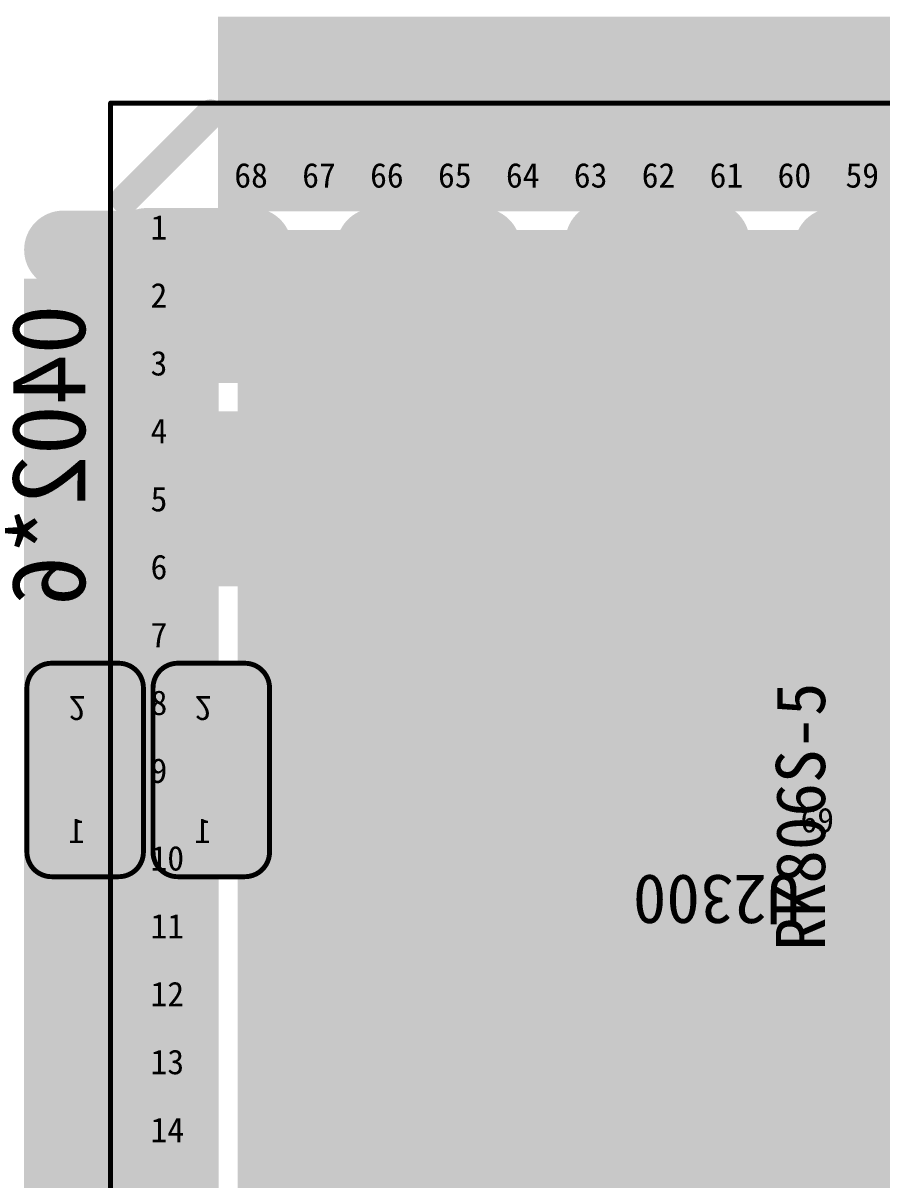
# Model space of a CAD drawing. Header units: millimetres. Extents: x 7.33 to 10.08, y 7.01 to 8.78.
# Drawn here: x 9.3882 to 9.5624, y 8.0478 to 8.2825 of the extents above; entities that cross this region are included whole.
import ezdxf

# ---------------------------------------------------------------- set-up
doc = ezdxf.new("R2010")
doc.units = ezdxf.units.MM
doc.header["$MEASUREMENT"] = 0
for name, color, linetype in [('BottomLayer', 5, 'Continuous'), ('BottomOverlay', 54, 'Continuous'), ('BottomPaste', 16, 'Continuous'), ('BottomSolder', 6, 'Continuous'), ('Mechanical16', 56, 'Continuous'), ('Mechanical19', 56, 'Continuous'), ('Mechanical20', 56, 'Continuous'), ('Mechanical21', 56, 'Continuous'), ('Mechanical5', 56, 'Continuous'), ('TopLayer', 1, 'Continuous'), ('TopOverlay', 2, 'Continuous'), ('TopPaste', 8, 'Continuous'), ('TopSolder', 216, 'Continuous')]:
    doc.layers.add(name, color=color, linetype=linetype)

# ---------------------------------------------------------------- blocks, each defined once
blk = doc.blocks.new('C0402_B_342')
at = {"layer": 'BottomLayer'}
for points in [[(-0.0069, -0.01083), (-0.0069, 0.01082), (-0.02855, -0.01083), (-0.02855, 0.01082)], [(0.02855, -0.01083), (0.02855, 0.01082), (0.0069, -0.01083), (0.0069, 0.01082)]]:
    blk.add_solid(points, dxfattribs=at)
at = {"layer": 'BottomOverlay', "const_width": 0.00591}
for points in [[(-0.03543, 0.01075, -0.414249), (-0.03043, 0.01575)], [(0.03043, 0.01575, -0.414249), (0.03543, 0.01075)], [(-0.03043, -0.01575, -0.414331), (-0.03543, -0.01075)], [(0.03543, -0.01075, -0.414331), (0.03043, -0.01575)]]:
    blk.add_lwpolyline(points, format="xyb", dxfattribs=at)
for points in [[(-0.0069, 0.01575), (-0.03043, 0.01575)], [(0.03043, 0.01575), (0.0069, 0.01575)], [(-0.03543, 0.01075), (-0.03543, -0.01075)], [(0.03543, 0.01075), (0.03543, -0.01075)], [(-0.0069, -0.01575), (-0.03043, -0.01575)], [(0.03043, -0.01575), (0.0069, -0.01575)]]:
    blk.add_lwpolyline(points, dxfattribs=at)
at = {"layer": 'BottomOverlay', "const_width": 0.00295}
for points in [[(-0.03191, 0.01575, 1), (-0.02895, 0.01575, 1)], [(-0.03191, 0.01575, 1), (-0.02895, 0.01575, 1)], [(-0.00837, 0.01575, 1), (-0.00542, 0.01575, 1)], [(0.00543, 0.01575, 1), (0.00838, 0.01575, 1)], [(0.02895, 0.01575, 1), (0.03191, 0.01575, 1)], [(0.02895, 0.01575, 1), (0.03191, 0.01575, 1)], [(-0.03691, 0.01075, 1), (-0.03395, 0.01075, 1)], [(-0.03691, 0.01075, 1), (-0.03395, 0.01075, 1)], [(0.03395, 0.01075, 1), (0.03691, 0.01075, 1)], [(0.03395, 0.01075, 1), (0.03691, 0.01075, 1)], [(-0.03691, -0.01075, 1), (-0.03395, -0.01075, 1)], [(-0.03691, -0.01075, 1), (-0.03395, -0.01075, 1)], [(0.03395, -0.01075, 1), (0.03691, -0.01075, 1)], [(0.03395, -0.01075, 1), (0.03691, -0.01075, 1)], [(-0.03191, -0.01575, 1), (-0.02895, -0.01575, 1)], [(-0.03191, -0.01575, 1), (-0.02895, -0.01575, 1)], [(-0.00837, -0.01575, 1), (-0.00542, -0.01575, 1)], [(0.00543, -0.01575, 1), (0.00838, -0.01575, 1)], [(0.02895, -0.01575, 1), (0.03191, -0.01575, 1)], [(0.02895, -0.01575, 1), (0.03191, -0.01575, 1)]]:
    blk.add_lwpolyline(points, format="xyb", close=True, dxfattribs=at)
at = {"layer": 'BottomPaste'}
for points in [[(-0.0069, -0.01083), (-0.0069, 0.01082), (-0.02855, -0.01083), (-0.02855, 0.01082)], [(0.02855, -0.01083), (0.02855, 0.01082), (0.0069, -0.01083), (0.0069, 0.01082)]]:
    blk.add_solid(points, dxfattribs=at)
at = {"layer": 'BottomSolder'}
for points in [[(-0.0029, -0.01483), (-0.0029, 0.01482), (-0.03254, -0.01483), (-0.03254, 0.01482)], [(0.03254, -0.01483), (0.03254, 0.01482), (0.0029, -0.01483), (0.0029, 0.01482)]]:
    blk.add_solid(points, dxfattribs=at)
blk = doc.blocks.new('C0402_B_343')
at = {"layer": 'BottomLayer'}
for points in [[(-0.0069, -0.01083), (-0.0069, 0.01082), (-0.02855, -0.01083), (-0.02855, 0.01082)], [(0.02855, -0.01083), (0.02855, 0.01082), (0.0069, -0.01083), (0.0069, 0.01082)]]:
    blk.add_solid(points, dxfattribs=at)
at = {"layer": 'BottomOverlay', "const_width": 0.00591}
for points in [[(-0.03543, 0.01075, -0.414249), (-0.03043, 0.01575)], [(0.03043, 0.01575, -0.414249), (0.03543, 0.01075)], [(-0.03043, -0.01575, -0.414331), (-0.03543, -0.01075)], [(0.03543, -0.01075, -0.414331), (0.03043, -0.01575)]]:
    blk.add_lwpolyline(points, format="xyb", dxfattribs=at)
for points in [[(-0.0069, 0.01575), (-0.03043, 0.01575)], [(0.03043, 0.01575), (0.0069, 0.01575)], [(-0.03543, 0.01075), (-0.03543, -0.01075)], [(0.03543, 0.01075), (0.03543, -0.01075)], [(-0.0069, -0.01575), (-0.03043, -0.01575)], [(0.03043, -0.01575), (0.0069, -0.01575)]]:
    blk.add_lwpolyline(points, dxfattribs=at)
at = {"layer": 'BottomOverlay', "const_width": 0.00295}
for points in [[(-0.03191, 0.01575, 1), (-0.02895, 0.01575, 1)], [(-0.03191, 0.01575, 1), (-0.02895, 0.01575, 1)], [(-0.00837, 0.01575, 1), (-0.00542, 0.01575, 1)], [(0.00543, 0.01575, 1), (0.00838, 0.01575, 1)], [(0.02895, 0.01575, 1), (0.03191, 0.01575, 1)], [(0.02895, 0.01575, 1), (0.03191, 0.01575, 1)], [(-0.03691, 0.01075, 1), (-0.03395, 0.01075, 1)], [(-0.03691, 0.01075, 1), (-0.03395, 0.01075, 1)], [(0.03395, 0.01075, 1), (0.03691, 0.01075, 1)], [(0.03395, 0.01075, 1), (0.03691, 0.01075, 1)], [(-0.03691, -0.01075, 1), (-0.03395, -0.01075, 1)], [(-0.03691, -0.01075, 1), (-0.03395, -0.01075, 1)], [(0.03395, -0.01075, 1), (0.03691, -0.01075, 1)], [(0.03395, -0.01075, 1), (0.03691, -0.01075, 1)], [(-0.03191, -0.01575, 1), (-0.02895, -0.01575, 1)], [(-0.03191, -0.01575, 1), (-0.02895, -0.01575, 1)], [(-0.00837, -0.01575, 1), (-0.00542, -0.01575, 1)], [(0.00543, -0.01575, 1), (0.00838, -0.01575, 1)], [(0.02895, -0.01575, 1), (0.03191, -0.01575, 1)], [(0.02895, -0.01575, 1), (0.03191, -0.01575, 1)]]:
    blk.add_lwpolyline(points, format="xyb", close=True, dxfattribs=at)
at = {"layer": 'BottomPaste'}
for points in [[(-0.0069, -0.01083), (-0.0069, 0.01082), (-0.02855, -0.01083), (-0.02855, 0.01082)], [(0.02855, -0.01083), (0.02855, 0.01082), (0.0069, -0.01083), (0.0069, 0.01082)]]:
    blk.add_solid(points, dxfattribs=at)
at = {"layer": 'BottomSolder'}
for points in [[(-0.0029, -0.01483), (-0.0029, 0.01482), (-0.03254, -0.01483), (-0.03254, 0.01482)], [(0.03254, -0.01483), (0.03254, 0.01482), (0.0029, -0.01483), (0.0029, 0.01482)]]:
    blk.add_solid(points, dxfattribs=at)
blk = doc.blocks.new('C0402_B_351')
at = {"layer": 'BottomLayer'}
for points in [[(-0.0069, -0.01083), (-0.0069, 0.01082), (-0.02855, -0.01083), (-0.02855, 0.01082)], [(0.02855, -0.01083), (0.02855, 0.01082), (0.0069, -0.01083), (0.0069, 0.01082)]]:
    blk.add_solid(points, dxfattribs=at)
at = {"layer": 'BottomOverlay', "const_width": 0.00591}
for points in [[(-0.03543, 0.01075, -0.414249), (-0.03043, 0.01575)], [(0.03043, 0.01575, -0.414249), (0.03543, 0.01075)], [(-0.03043, -0.01575, -0.414331), (-0.03543, -0.01075)], [(0.03543, -0.01075, -0.414331), (0.03043, -0.01575)]]:
    blk.add_lwpolyline(points, format="xyb", dxfattribs=at)
for points in [[(-0.0069, 0.01575), (-0.03043, 0.01575)], [(0.03043, 0.01575), (0.0069, 0.01575)], [(-0.03543, 0.01075), (-0.03543, -0.01075)], [(0.03543, 0.01075), (0.03543, -0.01075)], [(-0.0069, -0.01575), (-0.03043, -0.01575)], [(0.03043, -0.01575), (0.0069, -0.01575)]]:
    blk.add_lwpolyline(points, dxfattribs=at)
at = {"layer": 'BottomOverlay', "const_width": 0.00295}
for points in [[(-0.03191, 0.01575, 1), (-0.02895, 0.01575, 1)], [(-0.03191, 0.01575, 1), (-0.02895, 0.01575, 1)], [(-0.00837, 0.01575, 1), (-0.00542, 0.01575, 1)], [(0.00543, 0.01575, 1), (0.00838, 0.01575, 1)], [(0.02895, 0.01575, 1), (0.03191, 0.01575, 1)], [(0.02895, 0.01575, 1), (0.03191, 0.01575, 1)], [(-0.03691, 0.01075, 1), (-0.03395, 0.01075, 1)], [(-0.03691, 0.01075, 1), (-0.03395, 0.01075, 1)], [(0.03395, 0.01075, 1), (0.03691, 0.01075, 1)], [(0.03395, 0.01075, 1), (0.03691, 0.01075, 1)], [(-0.03691, -0.01075, 1), (-0.03395, -0.01075, 1)], [(-0.03691, -0.01075, 1), (-0.03395, -0.01075, 1)], [(0.03395, -0.01075, 1), (0.03691, -0.01075, 1)], [(0.03395, -0.01075, 1), (0.03691, -0.01075, 1)], [(-0.03191, -0.01575, 1), (-0.02895, -0.01575, 1)], [(-0.03191, -0.01575, 1), (-0.02895, -0.01575, 1)], [(-0.00837, -0.01575, 1), (-0.00542, -0.01575, 1)], [(0.00543, -0.01575, 1), (0.00838, -0.01575, 1)], [(0.02895, -0.01575, 1), (0.03191, -0.01575, 1)], [(0.02895, -0.01575, 1), (0.03191, -0.01575, 1)]]:
    blk.add_lwpolyline(points, format="xyb", close=True, dxfattribs=at)
at = {"layer": 'BottomPaste'}
for points in [[(-0.0069, -0.01083), (-0.0069, 0.01082), (-0.02855, -0.01083), (-0.02855, 0.01082)], [(0.02855, -0.01083), (0.02855, 0.01082), (0.0069, -0.01083), (0.0069, 0.01082)]]:
    blk.add_solid(points, dxfattribs=at)
at = {"layer": 'BottomSolder'}
for points in [[(-0.0029, -0.01483), (-0.0029, 0.01482), (-0.03254, -0.01483), (-0.03254, 0.01482)], [(0.03254, -0.01483), (0.03254, 0.01482), (0.0029, -0.01483), (0.0029, 0.01482)]]:
    blk.add_solid(points, dxfattribs=at)
blk = doc.blocks.new('C0402_B_353')
at = {"layer": 'BottomLayer'}
for points in [[(-0.0069, -0.01083), (-0.0069, 0.01082), (-0.02855, -0.01083), (-0.02855, 0.01082)], [(0.02855, -0.01083), (0.02855, 0.01082), (0.0069, -0.01083), (0.0069, 0.01082)]]:
    blk.add_solid(points, dxfattribs=at)
at = {"layer": 'BottomOverlay', "const_width": 0.00591}
for points in [[(-0.03543, 0.01075, -0.414249), (-0.03043, 0.01575)], [(0.03043, 0.01575, -0.414249), (0.03543, 0.01075)], [(-0.03043, -0.01575, -0.414331), (-0.03543, -0.01075)], [(0.03543, -0.01075, -0.414331), (0.03043, -0.01575)]]:
    blk.add_lwpolyline(points, format="xyb", dxfattribs=at)
for points in [[(-0.0069, 0.01575), (-0.03043, 0.01575)], [(0.03043, 0.01575), (0.0069, 0.01575)], [(-0.03543, 0.01075), (-0.03543, -0.01075)], [(0.03543, 0.01075), (0.03543, -0.01075)], [(-0.0069, -0.01575), (-0.03043, -0.01575)], [(0.03043, -0.01575), (0.0069, -0.01575)]]:
    blk.add_lwpolyline(points, dxfattribs=at)
at = {"layer": 'BottomOverlay', "const_width": 0.00295}
for points in [[(-0.03191, 0.01575, 1), (-0.02895, 0.01575, 1)], [(-0.03191, 0.01575, 1), (-0.02895, 0.01575, 1)], [(-0.00837, 0.01575, 1), (-0.00542, 0.01575, 1)], [(0.00543, 0.01575, 1), (0.00838, 0.01575, 1)], [(0.02895, 0.01575, 1), (0.03191, 0.01575, 1)], [(0.02895, 0.01575, 1), (0.03191, 0.01575, 1)], [(-0.03691, 0.01075, 1), (-0.03395, 0.01075, 1)], [(-0.03691, 0.01075, 1), (-0.03395, 0.01075, 1)], [(0.03395, 0.01075, 1), (0.03691, 0.01075, 1)], [(0.03395, 0.01075, 1), (0.03691, 0.01075, 1)], [(-0.03691, -0.01075, 1), (-0.03395, -0.01075, 1)], [(-0.03691, -0.01075, 1), (-0.03395, -0.01075, 1)], [(0.03395, -0.01075, 1), (0.03691, -0.01075, 1)], [(0.03395, -0.01075, 1), (0.03691, -0.01075, 1)], [(-0.03191, -0.01575, 1), (-0.02895, -0.01575, 1)], [(-0.03191, -0.01575, 1), (-0.02895, -0.01575, 1)], [(-0.00837, -0.01575, 1), (-0.00542, -0.01575, 1)], [(0.00543, -0.01575, 1), (0.00838, -0.01575, 1)], [(0.02895, -0.01575, 1), (0.03191, -0.01575, 1)], [(0.02895, -0.01575, 1), (0.03191, -0.01575, 1)]]:
    blk.add_lwpolyline(points, format="xyb", close=True, dxfattribs=at)
at = {"layer": 'BottomPaste'}
for points in [[(-0.0069, -0.01083), (-0.0069, 0.01082), (-0.02855, -0.01083), (-0.02855, 0.01082)], [(0.02855, -0.01083), (0.02855, 0.01082), (0.0069, -0.01083), (0.0069, 0.01082)]]:
    blk.add_solid(points, dxfattribs=at)
at = {"layer": 'BottomSolder'}
for points in [[(-0.0029, -0.01483), (-0.0029, 0.01482), (-0.03254, -0.01483), (-0.03254, 0.01482)], [(0.03254, -0.01483), (0.03254, 0.01482), (0.0029, -0.01483), (0.0029, 0.01482)]]:
    blk.add_solid(points, dxfattribs=at)
blk = doc.blocks.new('C0402_B_355')
at = {"layer": 'BottomLayer'}
for points in [[(-0.0069, -0.01083), (-0.0069, 0.01082), (-0.02855, -0.01083), (-0.02855, 0.01082)], [(0.02855, -0.01083), (0.02855, 0.01082), (0.0069, -0.01083), (0.0069, 0.01082)]]:
    blk.add_solid(points, dxfattribs=at)
at = {"layer": 'BottomOverlay', "const_width": 0.00591}
for points in [[(-0.03543, 0.01075, -0.414249), (-0.03043, 0.01575)], [(0.03043, 0.01575, -0.414249), (0.03543, 0.01075)], [(-0.03043, -0.01575, -0.414331), (-0.03543, -0.01075)], [(0.03543, -0.01075, -0.414331), (0.03043, -0.01575)]]:
    blk.add_lwpolyline(points, format="xyb", dxfattribs=at)
for points in [[(-0.03043, 0.01575), (-0.0069, 0.01575)], [(0.0069, 0.01575), (0.03043, 0.01575)], [(-0.03543, 0.01075), (-0.03543, -0.01075)], [(0.03543, 0.01075), (0.03543, -0.01075)], [(-0.03043, -0.01575), (-0.0069, -0.01575)], [(0.0069, -0.01575), (0.03043, -0.01575)]]:
    blk.add_lwpolyline(points, dxfattribs=at)
at = {"layer": 'BottomOverlay', "const_width": 0.00295}
for points in [[(-0.03191, 0.01575, 1), (-0.02895, 0.01575, 1)], [(-0.03191, 0.01575, 1), (-0.02895, 0.01575, 1)], [(-0.00837, 0.01575, 1), (-0.00542, 0.01575, 1)], [(0.00543, 0.01575, 1), (0.00838, 0.01575, 1)], [(0.02895, 0.01575, 1), (0.03191, 0.01575, 1)], [(0.02895, 0.01575, 1), (0.03191, 0.01575, 1)], [(-0.03691, 0.01075, 1), (-0.03395, 0.01075, 1)], [(-0.03691, 0.01075, 1), (-0.03395, 0.01075, 1)], [(0.03395, 0.01075, 1), (0.03691, 0.01075, 1)], [(0.03395, 0.01075, 1), (0.03691, 0.01075, 1)], [(-0.03691, -0.01075, 1), (-0.03395, -0.01075, 1)], [(-0.03691, -0.01075, 1), (-0.03395, -0.01075, 1)], [(0.03395, -0.01075, 1), (0.03691, -0.01075, 1)], [(0.03395, -0.01075, 1), (0.03691, -0.01075, 1)], [(-0.03191, -0.01575, 1), (-0.02895, -0.01575, 1)], [(-0.03191, -0.01575, 1), (-0.02895, -0.01575, 1)], [(-0.00837, -0.01575, 1), (-0.00542, -0.01575, 1)], [(0.00543, -0.01575, 1), (0.00838, -0.01575, 1)], [(0.02895, -0.01575, 1), (0.03191, -0.01575, 1)], [(0.02895, -0.01575, 1), (0.03191, -0.01575, 1)]]:
    blk.add_lwpolyline(points, format="xyb", close=True, dxfattribs=at)
at = {"layer": 'BottomPaste'}
for points in [[(-0.0069, -0.01083), (-0.0069, 0.01082), (-0.02855, -0.01083), (-0.02855, 0.01082)], [(0.02855, -0.01083), (0.02855, 0.01082), (0.0069, -0.01083), (0.0069, 0.01082)]]:
    blk.add_solid(points, dxfattribs=at)
at = {"layer": 'BottomSolder'}
for points in [[(-0.0029, -0.01483), (-0.0029, 0.01482), (-0.03254, -0.01483), (-0.03254, 0.01482)], [(0.03254, -0.01483), (0.03254, 0.01482), (0.0029, -0.01483), (0.0029, 0.01482)]]:
    blk.add_solid(points, dxfattribs=at)
blk = doc.blocks.new('C0402_B_356')
at = {"layer": 'BottomLayer'}
for points in [[(-0.0069, -0.01083), (-0.0069, 0.01082), (-0.02855, -0.01083), (-0.02855, 0.01082)], [(0.02855, -0.01083), (0.02855, 0.01082), (0.0069, -0.01083), (0.0069, 0.01082)]]:
    blk.add_solid(points, dxfattribs=at)
at = {"layer": 'BottomOverlay', "const_width": 0.00591}
for points in [[(-0.03543, 0.01075, -0.414249), (-0.03043, 0.01575)], [(0.03043, 0.01575, -0.414249), (0.03543, 0.01075)], [(-0.03043, -0.01575, -0.414331), (-0.03543, -0.01075)], [(0.03543, -0.01075, -0.414331), (0.03043, -0.01575)]]:
    blk.add_lwpolyline(points, format="xyb", dxfattribs=at)
for points in [[(-0.03043, 0.01575), (-0.0069, 0.01575)], [(0.0069, 0.01575), (0.03043, 0.01575)], [(-0.03543, 0.01075), (-0.03543, -0.01075)], [(0.03543, 0.01075), (0.03543, -0.01075)], [(-0.03043, -0.01575), (-0.0069, -0.01575)], [(0.0069, -0.01575), (0.03043, -0.01575)]]:
    blk.add_lwpolyline(points, dxfattribs=at)
at = {"layer": 'BottomOverlay', "const_width": 0.00295}
for points in [[(-0.03191, 0.01575, 1), (-0.02895, 0.01575, 1)], [(-0.03191, 0.01575, 1), (-0.02895, 0.01575, 1)], [(-0.00837, 0.01575, 1), (-0.00542, 0.01575, 1)], [(0.00543, 0.01575, 1), (0.00838, 0.01575, 1)], [(0.02895, 0.01575, 1), (0.03191, 0.01575, 1)], [(0.02895, 0.01575, 1), (0.03191, 0.01575, 1)], [(-0.03691, 0.01075, 1), (-0.03395, 0.01075, 1)], [(-0.03691, 0.01075, 1), (-0.03395, 0.01075, 1)], [(0.03395, 0.01075, 1), (0.03691, 0.01075, 1)], [(0.03395, 0.01075, 1), (0.03691, 0.01075, 1)], [(-0.03691, -0.01075, 1), (-0.03395, -0.01075, 1)], [(-0.03691, -0.01075, 1), (-0.03395, -0.01075, 1)], [(0.03395, -0.01075, 1), (0.03691, -0.01075, 1)], [(0.03395, -0.01075, 1), (0.03691, -0.01075, 1)], [(-0.03191, -0.01575, 1), (-0.02895, -0.01575, 1)], [(-0.03191, -0.01575, 1), (-0.02895, -0.01575, 1)], [(-0.00837, -0.01575, 1), (-0.00542, -0.01575, 1)], [(0.00543, -0.01575, 1), (0.00838, -0.01575, 1)], [(0.02895, -0.01575, 1), (0.03191, -0.01575, 1)], [(0.02895, -0.01575, 1), (0.03191, -0.01575, 1)]]:
    blk.add_lwpolyline(points, format="xyb", close=True, dxfattribs=at)
at = {"layer": 'BottomPaste'}
for points in [[(-0.0069, -0.01083), (-0.0069, 0.01082), (-0.02855, -0.01083), (-0.02855, 0.01082)], [(0.02855, -0.01083), (0.02855, 0.01082), (0.0069, -0.01083), (0.0069, 0.01082)]]:
    blk.add_solid(points, dxfattribs=at)
at = {"layer": 'BottomSolder'}
for points in [[(-0.0029, -0.01483), (-0.0029, 0.01482), (-0.03254, -0.01483), (-0.03254, 0.01482)], [(0.03254, -0.01483), (0.03254, 0.01482), (0.0029, -0.01483), (0.0029, 0.01482)]]:
    blk.add_solid(points, dxfattribs=at)
blk = doc.blocks.new('C0402_B_357')
at = {"layer": 'BottomLayer'}
for points in [[(-0.0069, -0.01083), (-0.0069, 0.01082), (-0.02855, -0.01083), (-0.02855, 0.01082)], [(0.02855, -0.01083), (0.02855, 0.01082), (0.0069, -0.01083), (0.0069, 0.01082)]]:
    blk.add_solid(points, dxfattribs=at)
at = {"layer": 'BottomOverlay', "const_width": 0.00591}
for points in [[(-0.03543, 0.01075, -0.414249), (-0.03043, 0.01575)], [(0.03043, 0.01575, -0.414249), (0.03543, 0.01075)], [(-0.03043, -0.01575, -0.414331), (-0.03543, -0.01075)], [(0.03543, -0.01075, -0.414331), (0.03043, -0.01575)]]:
    blk.add_lwpolyline(points, format="xyb", dxfattribs=at)
for points in [[(-0.03043, 0.01575), (-0.0069, 0.01575)], [(0.0069, 0.01575), (0.03043, 0.01575)], [(-0.03543, 0.01075), (-0.03543, -0.01075)], [(0.03543, 0.01075), (0.03543, -0.01075)], [(-0.03043, -0.01575), (-0.0069, -0.01575)], [(0.0069, -0.01575), (0.03043, -0.01575)]]:
    blk.add_lwpolyline(points, dxfattribs=at)
at = {"layer": 'BottomOverlay', "const_width": 0.00295}
for points in [[(-0.03191, 0.01575, 1), (-0.02895, 0.01575, 1)], [(-0.03191, 0.01575, 1), (-0.02895, 0.01575, 1)], [(-0.00837, 0.01575, 1), (-0.00542, 0.01575, 1)], [(0.00543, 0.01575, 1), (0.00838, 0.01575, 1)], [(0.02895, 0.01575, 1), (0.03191, 0.01575, 1)], [(0.02895, 0.01575, 1), (0.03191, 0.01575, 1)], [(-0.03691, 0.01075, 1), (-0.03395, 0.01075, 1)], [(-0.03691, 0.01075, 1), (-0.03395, 0.01075, 1)], [(0.03395, 0.01075, 1), (0.03691, 0.01075, 1)], [(0.03395, 0.01075, 1), (0.03691, 0.01075, 1)], [(-0.03691, -0.01075, 1), (-0.03395, -0.01075, 1)], [(-0.03691, -0.01075, 1), (-0.03395, -0.01075, 1)], [(0.03395, -0.01075, 1), (0.03691, -0.01075, 1)], [(0.03395, -0.01075, 1), (0.03691, -0.01075, 1)], [(-0.03191, -0.01575, 1), (-0.02895, -0.01575, 1)], [(-0.03191, -0.01575, 1), (-0.02895, -0.01575, 1)], [(-0.00837, -0.01575, 1), (-0.00542, -0.01575, 1)], [(0.00543, -0.01575, 1), (0.00838, -0.01575, 1)], [(0.02895, -0.01575, 1), (0.03191, -0.01575, 1)], [(0.02895, -0.01575, 1), (0.03191, -0.01575, 1)]]:
    blk.add_lwpolyline(points, format="xyb", close=True, dxfattribs=at)
at = {"layer": 'BottomPaste'}
for points in [[(-0.0069, -0.01083), (-0.0069, 0.01082), (-0.02855, -0.01083), (-0.02855, 0.01082)], [(0.02855, -0.01083), (0.02855, 0.01082), (0.0069, -0.01083), (0.0069, 0.01082)]]:
    blk.add_solid(points, dxfattribs=at)
at = {"layer": 'BottomSolder'}
for points in [[(-0.0029, -0.01483), (-0.0029, 0.01482), (-0.03254, -0.01483), (-0.03254, 0.01482)], [(0.03254, -0.01483), (0.03254, 0.01482), (0.0029, -0.01483), (0.0029, 0.01482)]]:
    blk.add_solid(points, dxfattribs=at)
blk = doc.blocks.new('C0402_B_365')
at = {"layer": 'BottomLayer'}
for points in [[(-0.0069, -0.01083), (-0.0069, 0.01082), (-0.02855, -0.01083), (-0.02855, 0.01082)], [(0.02855, -0.01083), (0.02855, 0.01082), (0.0069, -0.01083), (0.0069, 0.01082)]]:
    blk.add_solid(points, dxfattribs=at)
at = {"layer": 'BottomOverlay', "const_width": 0.00591}
for points in [[(-0.03543, 0.01075, -0.414249), (-0.03043, 0.01575)], [(0.03043, 0.01575, -0.414249), (0.03543, 0.01075)], [(-0.03043, -0.01575, -0.414331), (-0.03543, -0.01075)], [(0.03543, -0.01075, -0.414331), (0.03043, -0.01575)]]:
    blk.add_lwpolyline(points, format="xyb", dxfattribs=at)
for points in [[(-0.03043, 0.01575), (-0.0069, 0.01575)], [(0.0069, 0.01575), (0.03043, 0.01575)], [(-0.03543, 0.01075), (-0.03543, -0.01075)], [(0.03543, 0.01075), (0.03543, -0.01075)], [(-0.03043, -0.01575), (-0.0069, -0.01575)], [(0.0069, -0.01575), (0.03043, -0.01575)]]:
    blk.add_lwpolyline(points, dxfattribs=at)
at = {"layer": 'BottomOverlay', "const_width": 0.00295}
for points in [[(-0.03191, 0.01575, 1), (-0.02895, 0.01575, 1)], [(-0.03191, 0.01575, 1), (-0.02895, 0.01575, 1)], [(-0.00837, 0.01575, 1), (-0.00542, 0.01575, 1)], [(0.00543, 0.01575, 1), (0.00838, 0.01575, 1)], [(0.02895, 0.01575, 1), (0.03191, 0.01575, 1)], [(0.02895, 0.01575, 1), (0.03191, 0.01575, 1)], [(-0.03691, 0.01075, 1), (-0.03395, 0.01075, 1)], [(-0.03691, 0.01075, 1), (-0.03395, 0.01075, 1)], [(0.03395, 0.01075, 1), (0.03691, 0.01075, 1)], [(0.03395, 0.01075, 1), (0.03691, 0.01075, 1)], [(-0.03691, -0.01075, 1), (-0.03395, -0.01075, 1)], [(-0.03691, -0.01075, 1), (-0.03395, -0.01075, 1)], [(0.03395, -0.01075, 1), (0.03691, -0.01075, 1)], [(0.03395, -0.01075, 1), (0.03691, -0.01075, 1)], [(-0.03191, -0.01575, 1), (-0.02895, -0.01575, 1)], [(-0.03191, -0.01575, 1), (-0.02895, -0.01575, 1)], [(-0.00837, -0.01575, 1), (-0.00542, -0.01575, 1)], [(0.00543, -0.01575, 1), (0.00838, -0.01575, 1)], [(0.02895, -0.01575, 1), (0.03191, -0.01575, 1)], [(0.02895, -0.01575, 1), (0.03191, -0.01575, 1)]]:
    blk.add_lwpolyline(points, format="xyb", close=True, dxfattribs=at)
at = {"layer": 'BottomPaste'}
for points in [[(-0.0069, -0.01083), (-0.0069, 0.01082), (-0.02855, -0.01083), (-0.02855, 0.01082)], [(0.02855, -0.01083), (0.02855, 0.01082), (0.0069, -0.01083), (0.0069, 0.01082)]]:
    blk.add_solid(points, dxfattribs=at)
at = {"layer": 'BottomSolder'}
for points in [[(-0.0029, -0.01483), (-0.0029, 0.01482), (-0.03254, -0.01483), (-0.03254, 0.01482)], [(0.03254, -0.01483), (0.03254, 0.01482), (0.0029, -0.01483), (0.0029, 0.01482)]]:
    blk.add_solid(points, dxfattribs=at)
blk = doc.blocks.new('C0201_B_455')
at = {"layer": 'BottomLayer'}
for points in [[(-0.01792, -0.00788), (-0.00375, -0.00788), (-0.01792, 0.00787), (-0.00375, 0.00787)], [(0.00374, -0.00788), (0.01791, -0.00788), (0.00374, 0.00787), (0.01791, 0.00787)]]:
    blk.add_solid(points, dxfattribs=at)
at = {"layer": 'BottomOverlay', "const_width": 0.001}
for points in [[(-0.02166, 0.00681, -0.414249), (-0.01666, 0.01182)], [(0.01665, 0.01182, -0.414214), (0.02166, 0.00681)], [(-0.01666, -0.01182, -0.414178), (-0.02166, -0.00681)], [(0.02166, -0.00681, -0.414132), (0.01665, -0.01182)]]:
    blk.add_lwpolyline(points, format="xyb", dxfattribs=at)
for points in [[(0.01665, 0.01182), (-0.01666, 0.01182)], [(-0.02166, -0.00681), (-0.02166, 0.00681)], [(0.02166, -0.00681), (0.02166, 0.00681)], [(0.01665, -0.01182), (-0.01666, -0.01182)]]:
    blk.add_lwpolyline(points, dxfattribs=at)
at = {"layer": 'BottomOverlay', "const_width": 0.0005}
for points in [[(-0.01691, 0.01182, 1), (-0.01641, 0.01182, 1)], [(-0.01691, 0.01182, 1), (-0.01641, 0.01182, 1)], [(0.0164, 0.01182, 1), (0.0169, 0.01182, 1)], [(0.0164, 0.01182, 1), (0.0169, 0.01182, 1)], [(-0.02191, 0.00681, 1), (-0.02141, 0.00681, 1)], [(-0.02191, 0.00681, 1), (-0.02141, 0.00681, 1)], [(0.02141, 0.00681, 1), (0.02191, 0.00681, 1)], [(0.02141, 0.00681, 1), (0.02191, 0.00681, 1)], [(-0.02191, -0.00681, 1), (-0.02141, -0.00681, 1)], [(-0.02191, -0.00681, 1), (-0.02141, -0.00681, 1)], [(0.02141, -0.00681, 1), (0.02191, -0.00681, 1)], [(0.02141, -0.00681, 1), (0.02191, -0.00681, 1)], [(-0.01691, -0.01182, 1), (-0.01641, -0.01182, 1)], [(-0.01691, -0.01182, 1), (-0.01641, -0.01182, 1)], [(0.0164, -0.01182, 1), (0.0169, -0.01182, 1)], [(0.0164, -0.01182, 1), (0.0169, -0.01182, 1)]]:
    blk.add_lwpolyline(points, format="xyb", close=True, dxfattribs=at)
at = {"layer": 'BottomPaste'}
for points in [[(-0.01792, -0.00788), (-0.00375, -0.00788), (-0.01792, 0.00787), (-0.00375, 0.00787)], [(0.00374, -0.00788), (0.01791, -0.00788), (0.00374, 0.00787), (0.01791, 0.00787)]]:
    blk.add_solid(points, dxfattribs=at)
at = {"layer": 'BottomSolder'}
for points in [[(-0.02192, -0.01188), (0.00025, -0.01188), (-0.02192, 0.01187), (0.00025, 0.01187)], [(-0.00026, -0.01188), (0.02191, -0.01188), (-0.00026, 0.01187), (0.02191, 0.01187)]]:
    blk.add_solid(points, dxfattribs=at)
at = {"layer": 'Mechanical20', "text_generation_flag": 2}
for s, rotation, p in [('1', -90, (-0.01484, 0)), ('2', 90, (0.015, 0.00333))]:
    blk.add_text(s, height=0.005, rotation=rotation, dxfattribs=at).set_placement(p)
blk = doc.blocks.new('C0201_B_477')
at = {"layer": 'BottomLayer'}
for points in [[(-0.01792, -0.00788), (-0.00375, -0.00788), (-0.01792, 0.00787), (-0.00375, 0.00787)], [(0.00374, -0.00788), (0.01791, -0.00788), (0.00374, 0.00787), (0.01791, 0.00787)]]:
    blk.add_solid(points, dxfattribs=at)
at = {"layer": 'BottomOverlay', "const_width": 0.001}
for points in [[(-0.02166, 0.00681, -0.414249), (-0.01666, 0.01182)], [(0.01665, 0.01182, -0.414214), (0.02166, 0.00681)], [(-0.01666, -0.01182, -0.414178), (-0.02166, -0.00681)], [(0.02166, -0.00681, -0.414132), (0.01665, -0.01182)]]:
    blk.add_lwpolyline(points, format="xyb", dxfattribs=at)
for points in [[(0.01665, 0.01182), (-0.01666, 0.01182)], [(-0.02166, -0.00681), (-0.02166, 0.00681)], [(0.02166, -0.00681), (0.02166, 0.00681)], [(0.01665, -0.01182), (-0.01666, -0.01182)]]:
    blk.add_lwpolyline(points, dxfattribs=at)
at = {"layer": 'BottomOverlay', "const_width": 0.0005}
for points in [[(-0.01691, 0.01182, 1), (-0.01641, 0.01182, 1)], [(-0.01691, 0.01182, 1), (-0.01641, 0.01182, 1)], [(0.0164, 0.01182, 1), (0.0169, 0.01182, 1)], [(0.0164, 0.01182, 1), (0.0169, 0.01182, 1)], [(-0.02191, 0.00681, 1), (-0.02141, 0.00681, 1)], [(-0.02191, 0.00681, 1), (-0.02141, 0.00681, 1)], [(0.02141, 0.00681, 1), (0.02191, 0.00681, 1)], [(0.02141, 0.00681, 1), (0.02191, 0.00681, 1)], [(-0.02191, -0.00681, 1), (-0.02141, -0.00681, 1)], [(-0.02191, -0.00681, 1), (-0.02141, -0.00681, 1)], [(0.02141, -0.00681, 1), (0.02191, -0.00681, 1)], [(0.02141, -0.00681, 1), (0.02191, -0.00681, 1)], [(-0.01691, -0.01182, 1), (-0.01641, -0.01182, 1)], [(-0.01691, -0.01182, 1), (-0.01641, -0.01182, 1)], [(0.0164, -0.01182, 1), (0.0169, -0.01182, 1)], [(0.0164, -0.01182, 1), (0.0169, -0.01182, 1)]]:
    blk.add_lwpolyline(points, format="xyb", close=True, dxfattribs=at)
at = {"layer": 'BottomPaste'}
for points in [[(-0.01792, -0.00788), (-0.00375, -0.00788), (-0.01792, 0.00787), (-0.00375, 0.00787)], [(0.00374, -0.00788), (0.01791, -0.00788), (0.00374, 0.00787), (0.01791, 0.00787)]]:
    blk.add_solid(points, dxfattribs=at)
at = {"layer": 'BottomSolder'}
for points in [[(-0.02192, -0.01188), (0.00025, -0.01188), (-0.02192, 0.01187), (0.00025, 0.01187)], [(-0.00026, -0.01188), (0.02191, -0.01188), (-0.00026, 0.01187), (0.02191, 0.01187)]]:
    blk.add_solid(points, dxfattribs=at)
at = {"layer": 'Mechanical20', "text_generation_flag": 2}
for s, rotation, p in [('1', -90, (-0.01484, 0)), ('2', 90, (0.015, 0.00333))]:
    blk.add_text(s, height=0.005, rotation=rotation, dxfattribs=at).set_placement(p)
blk = doc.blocks.new('QFN68_7R00X7R00X0R80_T_566')
at = {"layer": 'Mechanical16'}
for points, const_width in [([(-0.14, -0.14), (-0.14, 0.14)], 0.001), ([(-0.14, 0.14), (0.14, 0.14)], 0.001), ([(-0.13702, 0.12051), (-0.11973, 0.1378)], 0.00591)]:
    blk.add_lwpolyline(points, dxfattribs=dict(at, const_width=const_width))
for points, const_width in [([(-0.14025, 0.14, 1), (-0.13975, 0.14, 1)], 0.0005), ([(-0.14025, 0.14, 1), (-0.13975, 0.14, 1)], 0.0005), ([(-0.1212, 0.1378, 1), (-0.11825, 0.1378, 1)], 0.00295), ([(-0.13849, 0.12051, 1), (-0.13554, 0.12051, 1)], 0.00295)]:
    blk.add_lwpolyline(points, format="xyb", close=True, dxfattribs=dict(at, const_width=const_width))
at = {"layer": 'TopLayer', "const_width": 0.00787}
blk.add_lwpolyline([(-0.14961, 0.11024), (-0.12599, 0.11024)], dxfattribs=at)
at = {"layer": 'TopLayer', "const_width": 0.00394}
for points in [[(-0.15158, 0.11024, 1), (-0.14764, 0.11024, 1)], [(-0.12796, 0.11024, 1), (-0.12402, 0.11024, 1)]]:
    blk.add_lwpolyline(points, format="xyb", close=True, dxfattribs=at)
at = {"layer": 'TopLayer'}
for points in [[(-0.1063, 0.12205), (-0.1063, 0.15355), (-0.11418, 0.12205), (-0.11418, 0.15355)], [(-0.09252, 0.12205), (-0.09252, 0.15355), (-0.1004, 0.12205), (-0.1004, 0.15355)], [(-0.07874, 0.12205), (-0.07874, 0.15355), (-0.08662, 0.12205), (-0.08662, 0.15355)], [(-0.06496, 0.12205), (-0.06496, 0.15355), (-0.07284, 0.12205), (-0.07284, 0.15355)], [(-0.05118, 0.12205), (-0.05118, 0.15355), (-0.05906, 0.12205), (-0.05906, 0.15355)], [(-0.0374, 0.12205), (-0.0374, 0.15355), (-0.04528, 0.12205), (-0.04528, 0.15355)], [(-0.02362, 0.12205), (-0.02362, 0.15355), (-0.0315, 0.12205), (-0.0315, 0.15355)], [(-0.00984, 0.12205), (-0.00984, 0.15355), (-0.01772, 0.12205), (-0.01772, 0.15355)], [(0.00394, 0.12205), (0.00394, 0.15355), (-0.00394, 0.12205), (-0.00394, 0.15355)], [(0.01772, 0.12205), (0.01772, 0.15355), (0.00984, 0.12205), (0.00984, 0.15355)], [(0.11023, -0.11023), (0.11023, 0.11023), (-0.11023, -0.11023), (-0.11023, 0.11023)], [(-0.12205, 0.09252), (-0.12205, 0.1004), (-0.15355, 0.09252), (-0.15355, 0.1004)], [(-0.12205, 0.07874), (-0.12205, 0.08662), (-0.15355, 0.07874), (-0.15355, 0.08662)], [(-0.12205, 0.06496), (-0.12205, 0.07284), (-0.15355, 0.06496), (-0.15355, 0.07284)], [(-0.12205, 0.05118), (-0.12205, 0.05906), (-0.15355, 0.05118), (-0.15355, 0.05906)], [(-0.12205, 0.0374), (-0.12205, 0.04528), (-0.15355, 0.0374), (-0.15355, 0.04528)], [(-0.12205, 0.02362), (-0.12205, 0.0315), (-0.15355, 0.02362), (-0.15355, 0.0315)], [(-0.12205, 0.00984), (-0.12205, 0.01772), (-0.15355, 0.00984), (-0.15355, 0.01772)], [(-0.12205, -0.00394), (-0.12205, 0.00394), (-0.15355, -0.00394), (-0.15355, 0.00394)], [(-0.12205, -0.01772), (-0.12205, -0.00984), (-0.15355, -0.01772), (-0.15355, -0.00984)], [(-0.12205, -0.0315), (-0.12205, -0.02362), (-0.15355, -0.0315), (-0.15355, -0.02362)], [(-0.12205, -0.04528), (-0.12205, -0.0374), (-0.15355, -0.04528), (-0.15355, -0.0374)], [(-0.12205, -0.05906), (-0.12205, -0.05118), (-0.15355, -0.05906), (-0.15355, -0.05118)], [(-0.12205, -0.07284), (-0.12205, -0.06496), (-0.15355, -0.07284), (-0.15355, -0.06496)]]:
    blk.add_solid(points, dxfattribs=at)
at = {"layer": 'TopOverlay', "const_width": 0.00591}
blk.add_lwpolyline([(-0.13702, 0.12051), (-0.11973, 0.1378)], dxfattribs=at)
at = {"layer": 'TopOverlay', "const_width": 0.00295}
for points in [[(-0.1212, 0.1378, 1), (-0.11825, 0.1378, 1)], [(-0.13849, 0.12051, 1), (-0.13554, 0.12051, 1)]]:
    blk.add_lwpolyline(points, format="xyb", close=True, dxfattribs=at)
at = {"layer": 'TopPaste', "const_width": 0.00787}
blk.add_lwpolyline([(-0.14961, 0.11024), (-0.12599, 0.11024)], dxfattribs=at)
at = {"layer": 'TopPaste', "const_width": 0.00394}
for points in [[(-0.15158, 0.11024, 1), (-0.14764, 0.11024, 1)], [(-0.12796, 0.11024, 1), (-0.12402, 0.11024, 1)]]:
    blk.add_lwpolyline(points, format="xyb", close=True, dxfattribs=at)
at = {"layer": 'TopPaste'}
for points in [[(-0.1063, 0.12205), (-0.1063, 0.15355), (-0.11418, 0.12205), (-0.11418, 0.15355)], [(-0.09252, 0.12205), (-0.09252, 0.15355), (-0.1004, 0.12205), (-0.1004, 0.15355)], [(-0.07874, 0.12205), (-0.07874, 0.15355), (-0.08662, 0.12205), (-0.08662, 0.15355)], [(-0.06496, 0.12205), (-0.06496, 0.15355), (-0.07284, 0.12205), (-0.07284, 0.15355)], [(-0.05118, 0.12205), (-0.05118, 0.15355), (-0.05906, 0.12205), (-0.05906, 0.15355)], [(-0.0374, 0.12205), (-0.0374, 0.15355), (-0.04528, 0.12205), (-0.04528, 0.15355)], [(-0.02362, 0.12205), (-0.02362, 0.15355), (-0.0315, 0.12205), (-0.0315, 0.15355)], [(-0.00984, 0.12205), (-0.00984, 0.15355), (-0.01772, 0.12205), (-0.01772, 0.15355)], [(0.00394, 0.12205), (0.00394, 0.15355), (-0.00394, 0.12205), (-0.00394, 0.15355)], [(0.01772, 0.12205), (0.01772, 0.15355), (0.00984, 0.12205), (0.00984, 0.15355)], [(0.11023, -0.11023), (0.11023, 0.11023), (-0.11023, -0.11023), (-0.11023, 0.11023)], [(-0.12205, 0.09252), (-0.12205, 0.1004), (-0.15355, 0.09252), (-0.15355, 0.1004)], [(-0.12205, 0.07874), (-0.12205, 0.08662), (-0.15355, 0.07874), (-0.15355, 0.08662)], [(-0.12205, 0.06496), (-0.12205, 0.07284), (-0.15355, 0.06496), (-0.15355, 0.07284)], [(-0.12205, 0.05118), (-0.12205, 0.05906), (-0.15355, 0.05118), (-0.15355, 0.05906)], [(-0.12205, 0.0374), (-0.12205, 0.04528), (-0.15355, 0.0374), (-0.15355, 0.04528)], [(-0.12205, 0.02362), (-0.12205, 0.0315), (-0.15355, 0.02362), (-0.15355, 0.0315)], [(-0.12205, 0.00984), (-0.12205, 0.01772), (-0.15355, 0.00984), (-0.15355, 0.01772)], [(-0.12205, -0.00394), (-0.12205, 0.00394), (-0.15355, -0.00394), (-0.15355, 0.00394)], [(-0.12205, -0.01772), (-0.12205, -0.00984), (-0.15355, -0.01772), (-0.15355, -0.00984)], [(-0.12205, -0.0315), (-0.12205, -0.02362), (-0.15355, -0.0315), (-0.15355, -0.02362)], [(-0.12205, -0.04528), (-0.12205, -0.0374), (-0.15355, -0.04528), (-0.15355, -0.0374)], [(-0.12205, -0.05906), (-0.12205, -0.05118), (-0.15355, -0.05906), (-0.15355, -0.05118)], [(-0.12205, -0.07284), (-0.12205, -0.06496), (-0.15355, -0.07284), (-0.15355, -0.06496)]]:
    blk.add_solid(points, dxfattribs=at)
at = {"layer": 'TopSolder', "const_width": 0.01587}
blk.add_lwpolyline([(-0.14961, 0.11024), (-0.12599, 0.11024)], dxfattribs=at)
at = {"layer": 'TopSolder', "const_width": 0.00794}
for points in [[(-0.15358, 0.11024, 1), (-0.14564, 0.11024, 1)], [(-0.12996, 0.11024, 1), (-0.12202, 0.11024, 1)]]:
    blk.add_lwpolyline(points, format="xyb", close=True, dxfattribs=at)
at = {"layer": 'TopSolder'}
for points in [[(-0.1023, 0.11805), (-0.1023, 0.15755), (-0.11818, 0.11805), (-0.11818, 0.15755)], [(-0.08852, 0.11805), (-0.08852, 0.15755), (-0.1044, 0.11805), (-0.1044, 0.15755)], [(-0.07474, 0.11805), (-0.07474, 0.15755), (-0.09062, 0.11805), (-0.09062, 0.15755)], [(-0.06096, 0.11805), (-0.06096, 0.15755), (-0.07684, 0.11805), (-0.07684, 0.15755)], [(-0.04718, 0.11805), (-0.04718, 0.15755), (-0.06305, 0.11805), (-0.06305, 0.15755)], [(-0.0334, 0.11805), (-0.0334, 0.15755), (-0.04928, 0.11805), (-0.04928, 0.15755)], [(-0.01962, 0.11805), (-0.01962, 0.15755), (-0.0355, 0.11805), (-0.0355, 0.15755)], [(-0.00584, 0.11805), (-0.00584, 0.15755), (-0.02172, 0.11805), (-0.02172, 0.15755)], [(0.00794, 0.11805), (0.00794, 0.15755), (-0.00794, 0.11805), (-0.00794, 0.15755)], [(0.02172, 0.11805), (0.02172, 0.15755), (0.00584, 0.11805), (0.00584, 0.15755)], [(0.11423, -0.11423), (0.11423, 0.11423), (-0.11423, -0.11423), (-0.11423, 0.11423)], [(-0.11805, 0.08852), (-0.11805, 0.1044), (-0.15755, 0.08852), (-0.15755, 0.1044)], [(-0.11805, 0.07474), (-0.11805, 0.09062), (-0.15755, 0.07474), (-0.15755, 0.09062)], [(-0.11805, 0.06096), (-0.11805, 0.07684), (-0.15755, 0.06096), (-0.15755, 0.07684)], [(-0.11805, 0.04718), (-0.11805, 0.06305), (-0.15755, 0.04718), (-0.15755, 0.06305)], [(-0.11805, 0.0334), (-0.11805, 0.04928), (-0.15755, 0.0334), (-0.15755, 0.04928)], [(-0.11805, 0.01962), (-0.11805, 0.0355), (-0.15755, 0.01962), (-0.15755, 0.0355)], [(-0.11805, 0.00584), (-0.11805, 0.02172), (-0.15755, 0.00584), (-0.15755, 0.02172)], [(-0.11805, -0.00794), (-0.11805, 0.00794), (-0.15755, -0.00794), (-0.15755, 0.00794)], [(-0.11805, -0.02172), (-0.11805, -0.00584), (-0.15755, -0.02172), (-0.15755, -0.00584)], [(-0.11805, -0.0355), (-0.11805, -0.01962), (-0.15755, -0.0355), (-0.15755, -0.01962)], [(-0.11805, -0.04928), (-0.11805, -0.0334), (-0.15755, -0.04928), (-0.15755, -0.0334)], [(-0.11805, -0.06305), (-0.11805, -0.04718), (-0.15755, -0.06305), (-0.15755, -0.04718)], [(-0.11805, -0.07684), (-0.11805, -0.06096), (-0.15755, -0.07684), (-0.15755, -0.06096)], [(-0.11805, -0.09062), (-0.11805, -0.07474), (-0.15755, -0.09062), (-0.15755, -0.07474)]]:
    blk.add_solid(points, dxfattribs=at)
at = {"layer": 'Mechanical19'}
blk.add_text('U2300', height=0.01, rotation=180, dxfattribs=at).set_placement((0, -0.01667))
at = {"layer": 'Mechanical20'}
for s, p in [('68', (-0.11489, 0.12285)), ('67', (-0.10111, 0.12285)), ('66', (-0.08733, 0.12285)), ('65', (-0.07355, 0.12285)), ('64', (-0.05977, 0.12285)), ('63', (-0.04599, 0.12285)), ('62', (-0.03221, 0.12285)), ('61', (-0.01843, 0.12285)), ('60', (-0.00465, 0.12285)), ('59', (0.00913, 0.12285)), ('1', (-0.13189, 0.11228)), ('2', (-0.13189, 0.0985)), ('3', (-0.13189, 0.08472)), ('4', (-0.13189, 0.07094)), ('5', (-0.13189, 0.05715)), ('6', (-0.13189, 0.04337)), ('7', (-0.13189, 0.02959)), ('8', (-0.13189, 0.01582)), ('9', (-0.13189, 0.00204)), ('69', (0, -0.008)), ('10', (-0.13189, -0.01574)), ('11', (-0.13189, -0.02952)), ('12', (-0.13189, -0.0433)), ('13', (-0.13189, -0.05708)), ('14', (-0.13189, -0.07087))]:
    blk.add_text(s, height=0.005, rotation=360, dxfattribs=at).set_placement(p)
at = {"layer": 'Mechanical21'}
blk.add_text('RK806S-5', height=0.01, rotation=90, dxfattribs=at).set_placement((0.005, -0.032))

msp = doc.modelspace()

# ---------------------------------------------------------------- block references
msp.add_blockref('QFN68_7R00X7R00X0R80_T_566', (9.54591, 8.12631))
for name, p, rotation in [('C0402_B_356', (9.42398, 8.20663), 270), ('C0402_B_355', (9.47043, 8.20663), 270), ('C0402_B_357', (9.51689, 8.20775), 270), ('C0402_B_365', (9.56335, 8.20663), 270), ('C0402_B_342', (9.47713, 8.14561), 180), ('C0201_B_455', (9.40075, 8.13098), 90), ('C0201_B_477', (9.42634, 8.13098), 90), ('C0402_B_343', (9.47713, 8.10778), 180), ('C0402_B_351', (9.47752, 8.06995), 180), ('C0402_B_353', (9.5228, 8.03058), 180)]:
    msp.add_blockref(name, p, dxfattribs=dict(rotation=rotation))

# ---------------------------------------------------------------- texts
at = {"layer": 'Mechanical5', "text_generation_flag": 2}
msp.add_text('0402*6', height=0.015, rotation=90, dxfattribs=at).set_placement((9.40075, 8.22546))

doc.saveas('drawing.dxf')
